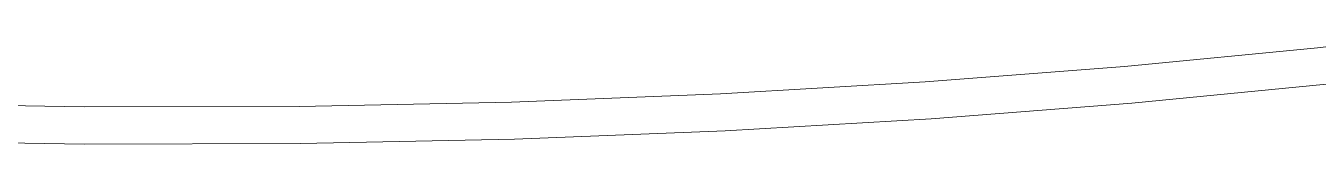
# Model space of a CAD drawing. Header units: inches. Extents: x 48 to 364, y 83 to 304.
# Drawn here: x 151.06 to 165.35, y 157.85 to 159.15 of the extents above; entities that cross this region are included whole.
import ezdxf

# ---------------------------------------------------------------- set-up
doc = ezdxf.new("R2010")
doc.units = ezdxf.units.IN
doc.header["$MEASUREMENT"] = 0
doc.layers.add('DIMS', color=7, linetype='Continuous')

# ---------------------------------------------------------------- blocks, each defined once
blk = doc.blocks.new('block 2542')
at = {"layer": 'DIMS', "color": 7, "lineweight": 18, "true_color": 0xffffff}
blk.add_lwpolyline([(167.403, 159.148), (165.34, 158.907)], dxfattribs=at)
blk = doc.blocks.new('block 2541')
at = {"layer": 'DIMS'}
blk.add_blockref('block 2542', (0, 0), dxfattribs=at)
blk = doc.blocks.new('block 2540')
at = {"layer": 'DIMS'}
blk.add_blockref('block 2541', (0, 0), dxfattribs=at)
blk = doc.blocks.new('block 2545')
at = {"layer": 'DIMS', "color": 7, "lineweight": 18, "true_color": 0xffffff}
blk.add_lwpolyline([(165.34, 158.907), (163.204, 158.7)], dxfattribs=at)
blk = doc.blocks.new('block 2544')
at = {"layer": 'DIMS'}
blk.add_blockref('block 2545', (0, 0), dxfattribs=at)
blk = doc.blocks.new('block 2543')
at = {"layer": 'DIMS'}
blk.add_blockref('block 2544', (0, 0), dxfattribs=at)
blk = doc.blocks.new('block 2548')
at = {"layer": 'DIMS', "color": 7, "lineweight": 18, "true_color": 0xffffff}
blk.add_lwpolyline([(163.204, 158.7), (161.001, 158.53)], dxfattribs=at)
blk = doc.blocks.new('block 2547')
at = {"layer": 'DIMS'}
blk.add_blockref('block 2548', (0, 0), dxfattribs=at)
blk = doc.blocks.new('block 2546')
at = {"layer": 'DIMS'}
blk.add_blockref('block 2547', (0, 0), dxfattribs=at)
blk = doc.blocks.new('block 2551')
at = {"layer": 'DIMS', "color": 7, "lineweight": 18, "true_color": 0xffffff}
blk.add_lwpolyline([(161.001, 158.53), (158.739, 158.399)], dxfattribs=at)
blk = doc.blocks.new('block 2550')
at = {"layer": 'DIMS'}
blk.add_blockref('block 2551', (0, 0), dxfattribs=at)
blk = doc.blocks.new('block 2549')
at = {"layer": 'DIMS'}
blk.add_blockref('block 2550', (0, 0), dxfattribs=at)
blk = doc.blocks.new('block 2554')
at = {"layer": 'DIMS', "color": 7, "lineweight": 18, "true_color": 0xffffff}
blk.add_lwpolyline([(158.739, 158.399), (156.429, 158.308)], dxfattribs=at)
blk = doc.blocks.new('block 2553')
at = {"layer": 'DIMS'}
blk.add_blockref('block 2554', (0, 0), dxfattribs=at)
blk = doc.blocks.new('block 2552')
at = {"layer": 'DIMS'}
blk.add_blockref('block 2553', (0, 0), dxfattribs=at)
blk = doc.blocks.new('block 2557')
at = {"layer": 'DIMS', "color": 7, "lineweight": 18, "true_color": 0xffffff}
blk.add_lwpolyline([(156.429, 158.308), (154.081, 158.259)], dxfattribs=at)
blk = doc.blocks.new('block 2556')
at = {"layer": 'DIMS'}
blk.add_blockref('block 2557', (0, 0), dxfattribs=at)
blk = doc.blocks.new('block 2555')
at = {"layer": 'DIMS'}
blk.add_blockref('block 2556', (0, 0), dxfattribs=at)
blk = doc.blocks.new('block 2560')
at = {"layer": 'DIMS', "color": 7, "lineweight": 18, "true_color": 0xffffff}
blk.add_lwpolyline([(154.081, 158.259), (151.704, 158.255)], dxfattribs=at)
blk = doc.blocks.new('block 2559')
at = {"layer": 'DIMS'}
blk.add_blockref('block 2560', (0, 0), dxfattribs=at)
blk = doc.blocks.new('block 2558')
at = {"layer": 'DIMS'}
blk.add_blockref('block 2559', (0, 0), dxfattribs=at)
blk = doc.blocks.new('block 2563')
at = {"layer": 'DIMS', "color": 7, "lineweight": 18, "true_color": 0xffffff}
blk.add_lwpolyline([(151.704, 158.255), (149.313, 158.295)], dxfattribs=at)
blk = doc.blocks.new('block 2562')
at = {"layer": 'DIMS'}
blk.add_blockref('block 2563', (0, 0), dxfattribs=at)
blk = doc.blocks.new('block 2561')
at = {"layer": 'DIMS'}
blk.add_blockref('block 2562', (0, 0), dxfattribs=at)
blk = doc.blocks.new('block 2722')
at = {"layer": 'DIMS', "color": 7, "lineweight": 18, "true_color": 0xffffff}
blk.add_lwpolyline([(149.293, 157.887), (151.702, 157.846)], dxfattribs=at)
blk = doc.blocks.new('block 2721')
at = {"layer": 'DIMS'}
blk.add_blockref('block 2722', (0, 0), dxfattribs=at)
blk = doc.blocks.new('block 2720')
at = {"layer": 'DIMS'}
blk.add_blockref('block 2721', (0, 0), dxfattribs=at)
blk = doc.blocks.new('block 2725')
at = {"layer": 'DIMS', "color": 7, "lineweight": 18, "true_color": 0xffffff}
blk.add_lwpolyline([(151.702, 157.846), (154.096, 157.851)], dxfattribs=at)
blk = doc.blocks.new('block 2724')
at = {"layer": 'DIMS'}
blk.add_blockref('block 2725', (0, 0), dxfattribs=at)
blk = doc.blocks.new('block 2723')
at = {"layer": 'DIMS'}
blk.add_blockref('block 2724', (0, 0), dxfattribs=at)
blk = doc.blocks.new('block 2728')
at = {"layer": 'DIMS', "color": 7, "lineweight": 18, "true_color": 0xffffff}
blk.add_lwpolyline([(154.096, 157.851), (156.462, 157.9)], dxfattribs=at)
blk = doc.blocks.new('block 2727')
at = {"layer": 'DIMS'}
blk.add_blockref('block 2728', (0, 0), dxfattribs=at)
blk = doc.blocks.new('block 2726')
at = {"layer": 'DIMS'}
blk.add_blockref('block 2727', (0, 0), dxfattribs=at)
blk = doc.blocks.new('block 2731')
at = {"layer": 'DIMS', "color": 7, "lineweight": 18, "true_color": 0xffffff}
blk.add_lwpolyline([(156.462, 157.9), (158.789, 157.992)], dxfattribs=at)
blk = doc.blocks.new('block 2730')
at = {"layer": 'DIMS'}
blk.add_blockref('block 2731', (0, 0), dxfattribs=at)
blk = doc.blocks.new('block 2729')
at = {"layer": 'DIMS'}
blk.add_blockref('block 2730', (0, 0), dxfattribs=at)
blk = doc.blocks.new('block 2734')
at = {"layer": 'DIMS', "color": 7, "lineweight": 18, "true_color": 0xffffff}
blk.add_lwpolyline([(158.789, 157.992), (161.067, 158.125)], dxfattribs=at)
blk = doc.blocks.new('block 2733')
at = {"layer": 'DIMS'}
blk.add_blockref('block 2734', (0, 0), dxfattribs=at)
blk = doc.blocks.new('block 2732')
at = {"layer": 'DIMS'}
blk.add_blockref('block 2733', (0, 0), dxfattribs=at)
blk = doc.blocks.new('block 2737')
at = {"layer": 'DIMS', "color": 7, "lineweight": 18, "true_color": 0xffffff}
blk.add_lwpolyline([(161.067, 158.125), (163.287, 158.297)], dxfattribs=at)
blk = doc.blocks.new('block 2736')
at = {"layer": 'DIMS'}
blk.add_blockref('block 2737', (0, 0), dxfattribs=at)
blk = doc.blocks.new('block 2735')
at = {"layer": 'DIMS'}
blk.add_blockref('block 2736', (0, 0), dxfattribs=at)
blk = doc.blocks.new('block 2740')
at = {"layer": 'DIMS', "color": 7, "lineweight": 18, "true_color": 0xffffff}
blk.add_lwpolyline([(163.287, 158.297), (165.438, 158.506)], dxfattribs=at)
blk = doc.blocks.new('block 2739')
at = {"layer": 'DIMS'}
blk.add_blockref('block 2740', (0, 0), dxfattribs=at)
blk = doc.blocks.new('block 2738')
at = {"layer": 'DIMS'}
blk.add_blockref('block 2739', (0, 0), dxfattribs=at)

msp = doc.modelspace()

# ---------------------------------------------------------------- block references
at = {"layer": 'DIMS'}
for name in ['block 2540', 'block 2543', 'block 2546', 'block 2549', 'block 2738', 'block 2552', 'block 2561', 'block 2558', 'block 2555', 'block 2735', 'block 2732', 'block 2726', 'block 2729', 'block 2720', 'block 2723']:
    msp.add_blockref(name, (0, 0), dxfattribs=at)

doc.saveas('drawing.dxf')
